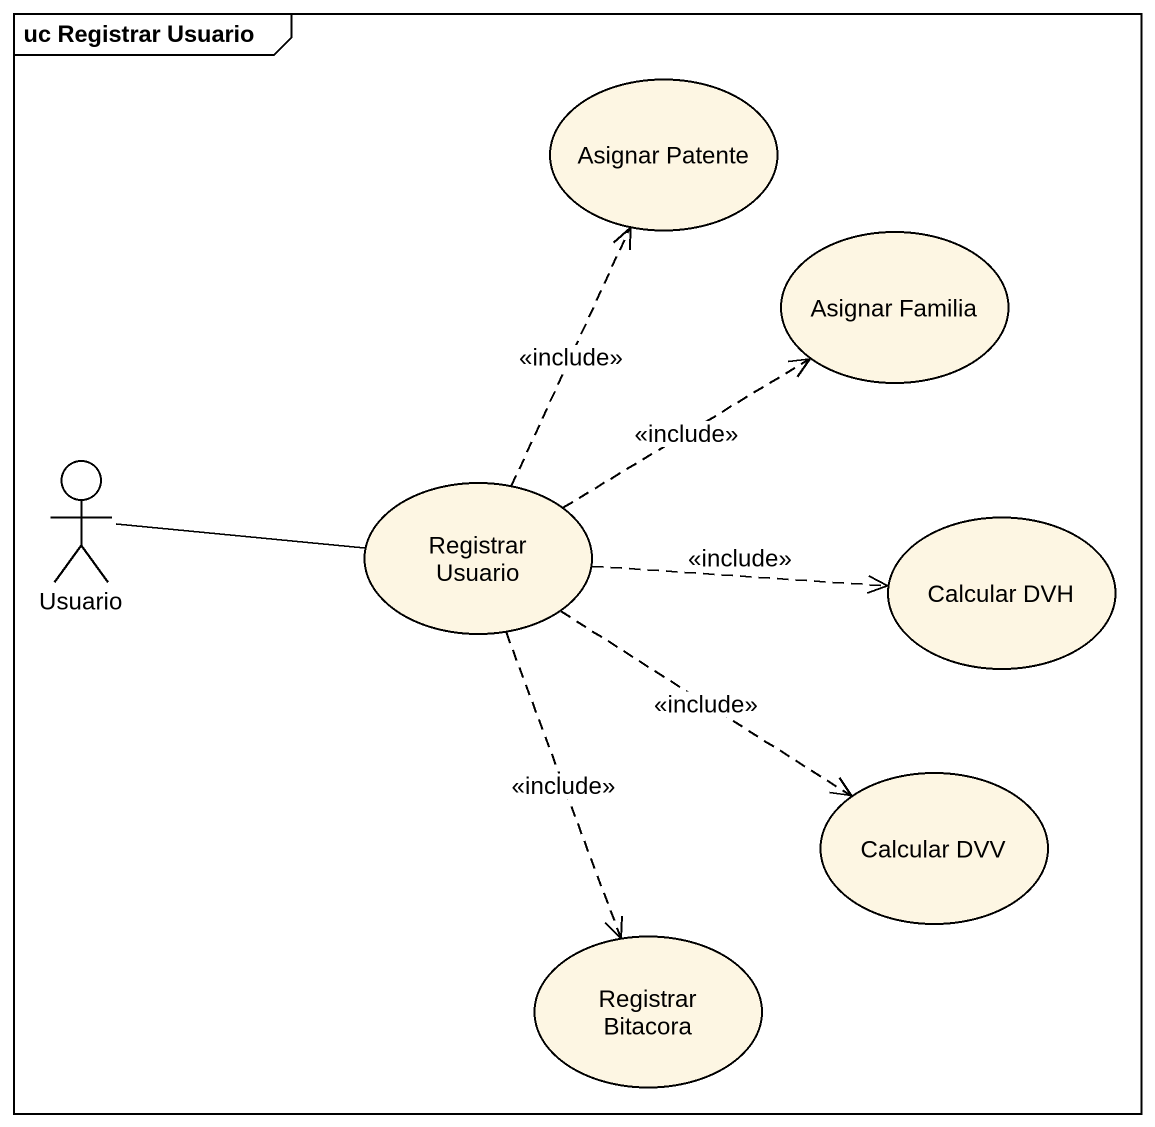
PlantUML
@startuml
mainframe uc Registrar Usuario
usecase "Asignar Patente" as Asignar_Patente
usecase "Asignar Familia" as Asignar_Familia
actor Usuario
usecase "Registrar Usuario" as Registrar_Usuario
usecase "Calcular DVH" as Calcular_DVH
usecase "Calcular DVV" as Calcular_DVV
usecase "Registrar Bitacora" as Registrar_Bitacora
Usuario -right- Registrar_Usuario
Registrar_Usuario .up.> Asignar_Patente : <<include>>
Registrar_Usuario .up.> Asignar_Familia : <<include>>
Registrar_Usuario .right.> Calcular_DVH : <<include>>
Registrar_Usuario ..> Calcular_DVV : <<include>>
Registrar_Usuario ..> Registrar_Bitacora : <<include>>
@enduml
